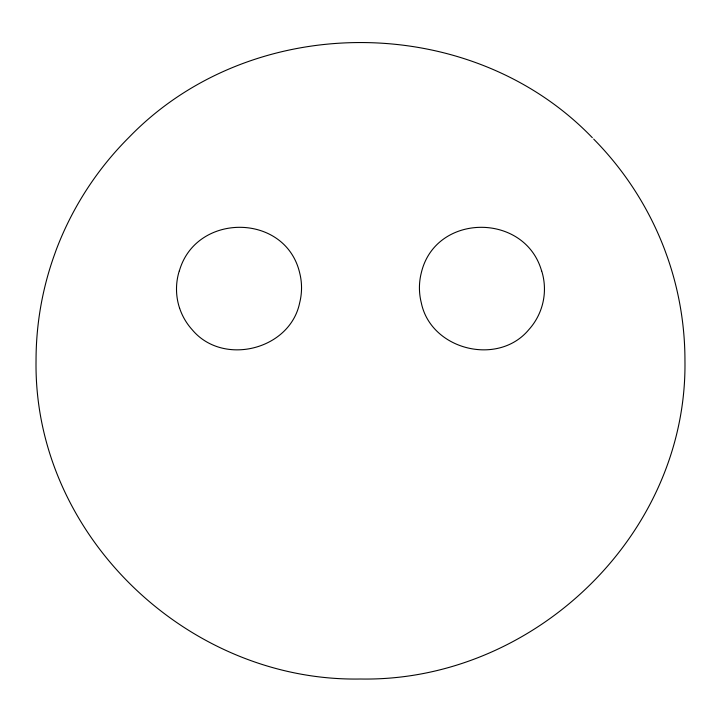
<?xml version="1.0" encoding="UTF-8"?>
<svg xmlns="http://www.w3.org/2000/svg" width="721" height="721" viewBox="0 0 721 721"><rect width="100%" height="100%" fill="white"/><g stroke="black" fill="none" stroke-linecap="round" stroke-linejoin="round"><path stroke-width="1.08" d="M179.367 270.88C196.121 212.262 285.48 212.686 299.666 272.844A60.771 59.951 -59.9 0 1 299.648 302.883C289.968 349.982 222.798 366.592 192.183 329.713A61.943 61.033 -53.3 0 1 179.637 308.255M592.347 137.693L591.806 137.152C469.668 11.013 251.332 11.013 129.194 137.152L127.031 139.333A317.781 317.781 0 0 0 56.31 249.592L53.615 257.118A313.347 313.347 0 0 0 36.041 360.5C33.4 534.739 187.694 682.12 360.5 679.011C533.297 682.12 687.627 534.73 684.95 360.5A313.347 313.347 0 0 0 667.376 257.118L664.654 249.61A317.781 317.781 0 0 0 593.942 139.36L593.707 139.054M541.588 270.871C524.825 212.262 435.484 212.695 421.298 272.844A60.762 59.951 59.9 0 0 421.316 302.874C430.987 349.982 498.166 366.583 528.781 329.704A61.943 61.033 53.3 0 0 541.318 308.264A60.807 59.87 55.6 0 0 541.669 270.844M179.619 308.255A60.807 59.879 -55.6 0 1 179.286 270.853"/></g></svg>
